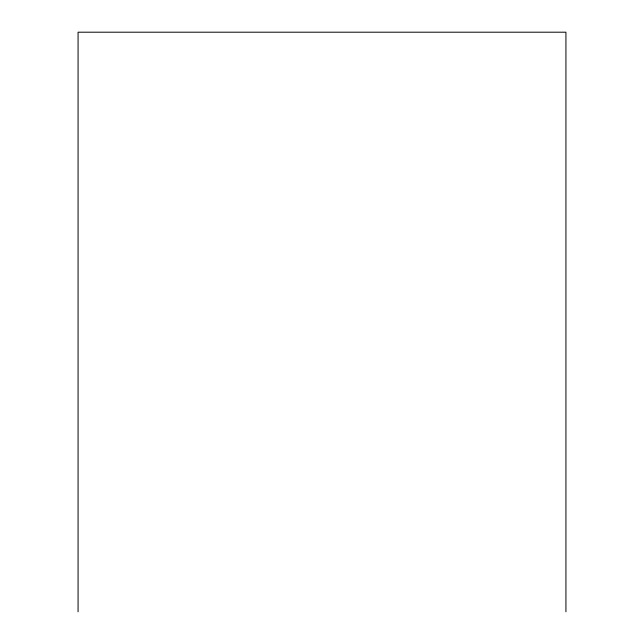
<?xml version="1.0" encoding="UTF-8"?>
<svg xmlns="http://www.w3.org/2000/svg" width="644" height="644" viewBox="0 0 644 644"><rect width="100%" height="100%" fill="white"/><g stroke="black" fill="none" stroke-linecap="round" stroke-linejoin="round"><path stroke-width="0.97" d="M565.931 611.8L565.931 32.2L78.069 32.2L78.069 611.8"/></g></svg>
